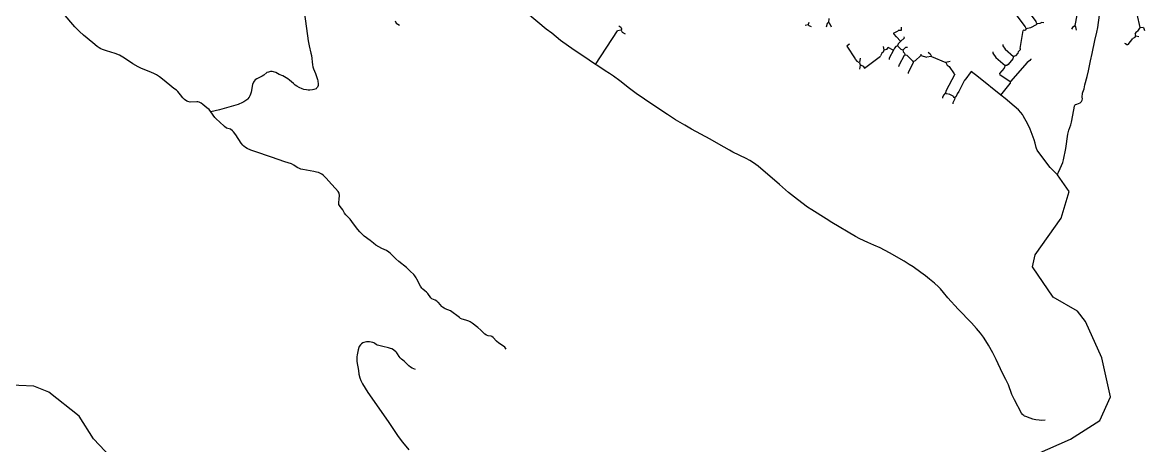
# Model space of a CAD drawing. Header units: metres. Extents: x 432891 to 477890, y 2556094 to 2581523.
# Drawn here: x 456458 to 464173, y 2572801 to 2575713 of the extents above; entities that cross this region are included whole.
import ezdxf

# ---------------------------------------------------------------- set-up
doc = ezdxf.new("R2010")
doc.units = ezdxf.units.M
doc.layers.add('W10_PIPE_DN200', color=8, linetype='Continuous')

msp = doc.modelspace()

# ---------------------------------------------------------------- linework, layer by layer
at = {"layer": 'W10_PIPE_DN200'}
for points in [[(460399.1, 2575423.8), (460354.2, 2575453), (460310.7, 2575483.5), (460252.3, 2575522.5), (460156.3, 2575589.2), (460098.3, 2575639), (460059.3, 2575667.3), (459931, 2575773.2), (459848.6, 2575828.9), (459828.8, 2575844), (459771.5, 2575889.6), (459693.7, 2575938.5), (459639.8, 2575976.8), (459608.2, 2576001.8), (459592.2, 2576013.4), (459587.2, 2576016.1)], [(463765, 2575994.4), (463746, 2575950.4), (463734, 2575907.4), (463695, 2575691.4)], [(463344, 2575831.4), (463345, 2575826.4), (463426, 2575719.4), (463429, 2575710.4), (463435, 2575703.4)], [(457753.7, 2575098.5), (457741.5, 2575112.7), (457726.3, 2575126.2), (457698.4, 2575148.3), (457686.7, 2575156.5), (457672.8, 2575163.5), (457663.8, 2575165.8), (457656.2, 2575166.6), (457612.1, 2575165.1), (457595.2, 2575167.7), (457587.3, 2575171), (457571.9, 2575183.3), (457561.5, 2575194.1), (457543.7, 2575215), (457526.8, 2575236.5), (457516.1, 2575247), (457497.8, 2575258.8), (457484.1, 2575268.9), (457431.8, 2575312.9), (457399.7, 2575338.3), (457380.3, 2575351.9), (457366, 2575360.2), (457341.5, 2575371.6), (457277.4, 2575395.3), (457252.5, 2575407.1), (457217, 2575428.4), (457160.3, 2575466.6), (457148.8, 2575473.7), (457125.1, 2575486.4), (457095.5, 2575498.7), (457035.2, 2575516.9), (457009, 2575525.9), (456996.2, 2575531.6), (456986.3, 2575537), (456972.6, 2575546.6), (456941.1, 2575573.2), (456877.3, 2575624.8), (456849.1, 2575650.6), (456818.8, 2575682.8), (456738.2, 2575775.6)], [(458392.6, 2575803.8), (458412, 2575671.5), (458421.6, 2575585.7), (458428.2, 2575552.8), (458441.8, 2575501), (458445.1, 2575485.3), (458452.1, 2575421.2), (458454.6, 2575408.3), (458458.7, 2575394.6), (458473.4, 2575360.6), (458485.8, 2575320.4), (458488.6, 2575309.9), (458490.7, 2575288.1), (458490.3, 2575279.1), (458487.5, 2575267.8), (458480.8, 2575259.4), (458476.4, 2575256.2), (458461.4, 2575250.6), (458453.1, 2575248.6), (458434.3, 2575246.7), (458422.3, 2575247.2), (458410.3, 2575248.6), (458393.5, 2575252.3), (458380.5, 2575256.4), (458359.9, 2575265.3), (458343.9, 2575274.3), (458332.6, 2575282), (458320.7, 2575291.4), (458295.1, 2575315.2), (458281.9, 2575325.4), (458270.9, 2575332.6), (458247.5, 2575344.5), (458223, 2575355.4), (458199, 2575367.8), (458182.9, 2575373.8), (458174.8, 2575374.8), (458163.8, 2575374.5), (458149.1, 2575371.6), (458139, 2575367.1), (458117.4, 2575350.1), (458105.5, 2575342.5), (458068.9, 2575325.3), (458058, 2575318), (458050, 2575308.7), (458045.9, 2575301.5), (458040.2, 2575285.1), (458029.6, 2575232.6), (458025.8, 2575219.2), (458021.2, 2575206.7), (458016.4, 2575197.4), (458005.6, 2575183.9), (458000.2, 2575179), (457979.3, 2575165.5), (457971.1, 2575161.5), (457940.1, 2575149), (457908.2, 2575138.1), (457812.2, 2575111), (457753.7, 2575098.5)], [(463275, 2575792.4), (463275, 2575786.4), (463353, 2575683.4), (463360, 2575669.4)], [(463575.9, 2574667.9), (463576.4, 2574674.2), (463581, 2574682.6), (463593.3, 2574706.9), (463611.1, 2574749.9), (463615.5, 2574767), (463631.7, 2574844.8), (463646.2, 2574944.8), (463652.8, 2574972.1), (463666.6, 2575008.8), (463670.5, 2575025.6), (463672.1, 2575038.8), (463691.7, 2575137.6), (463694.7, 2575142.9), (463698.8, 2575147), (463706.5, 2575151.3), (463729.5, 2575159.4), (463739.8, 2575168.4), (463744.2, 2575178.1), (463745.5, 2575186.1), (463745.2, 2575199), (463746.5, 2575225), (463748, 2575233.5), (463757.5, 2575255.2), (463763.2, 2575283.8), (463778.4, 2575341.1), (463787.7, 2575380.1), (463802.5, 2575449), (463812, 2575498.4), (463831.5, 2575588.7), (463845.6, 2575645.1), (463851.2, 2575676.8), (463863.6, 2575762.5)], [(464120.5, 2575770.8), (464141.1, 2575677.8)], [(459020.1, 2575723), (459028.1, 2575707), (459051.1, 2575694)], [(460558.8, 2575689.5), (460572.8, 2575679.5), (460577.8, 2575669.5)], [(460577.8, 2575667.5), (460573.8, 2575659.5)], [(461859.9, 2575697.4), (461838.9, 2575692.4)], [(461864.9, 2575713.4), (461860.9, 2575698.4)], [(461860.9, 2575697.4), (461865.9, 2575691.4), (461879.9, 2575685.4)], [(461998.9, 2575711.4), (461991.9, 2575705.4), (461984.9, 2575679.4)], [(462001.9, 2575739.4), (461999.9, 2575712.4)], [(461999.9, 2575711.4), (462011.9, 2575699.4), (462018.9, 2575683.4)], [(462498.9, 2575679.4), (462500.9, 2575674.4), (462500.9, 2575658.4)], [(463360, 2575669.4), (463352, 2575660.4), (463347, 2575658.4), (463338, 2575659.4)], [(463435, 2575703.4), (463429, 2575695.4), (463388, 2575676.4), (463360, 2575669.4)], [(463480, 2575710.4), (463466, 2575712.4), (463453, 2575706.4), (463435, 2575703.4)], [(463694, 2575690.4), (463677, 2575678.4), (463671, 2575666.4)], [(463695, 2575690.4), (463699, 2575682.4), (463704, 2575659.4)], [(464126.8, 2575652.6), (464140.7, 2575674)], [(464140.7, 2575674), (464142.3, 2575675.8)], [(464142.3, 2575675.8), (464141.1, 2575677.8)], [(464165.3, 2575677.8), (464142.3, 2575675.8)], [(464166.3, 2575676.8), (464173.3, 2575657.8)], [(460399.1, 2575423.8), (460549.2, 2575654.7)], [(460573.8, 2575659.5), (460549.8, 2575655.5)], [(460573.8, 2575659.5), (460581.8, 2575646.5), (460602.8, 2575634.5)], [(462446.9, 2575639.4), (462448.9, 2575631.4), (462465.9, 2575614.4)], [(462447.8, 2575639.8), (462479, 2575655.9)], [(462496.1, 2575583.5), (462466.6, 2575613.7)], [(462499.9, 2575657.4), (462479.9, 2575656.4)], [(462518.9, 2575614.4), (462519.9, 2575605.4), (462496.8, 2575582.8)], [(463318.2, 2575534.4), (463337.9, 2575658.4)], [(464059.9, 2575561.6), (464091.6, 2575601.1)], [(464111.3, 2575620.8), (464105.3, 2575609.8), (464092.3, 2575601.8)], [(464126.3, 2575651.8), (464113.3, 2575643.8), (464106.3, 2575631.8)], [(464106.3, 2575629.8), (464111.3, 2575621.8)], [(464112.3, 2575620.8), (464133.3, 2575616.8)], [(462144.9, 2575562.4), (462138.9, 2575560.4), (462125.9, 2575550.4)], [(462126.5, 2575549.5), (462183.4, 2575461.2)], [(462374.9, 2575547.4), (462380.9, 2575523.4)], [(462380.9, 2575521.4), (462375.9, 2575508.4)], [(462408.9, 2575541.4), (462397.9, 2575527.4), (462381.9, 2575522.4)], [(462445.3, 2575521.6), (462409.8, 2575540.9)], [(462446.2, 2575521.1), (462416.9, 2575467.4), (462417.9, 2575458.4)], [(462473.9, 2575551.4), (462462.9, 2575547.4), (462453.9, 2575535.4), (462446.2, 2575521.1)], [(462496.8, 2575582.8), (462479.9, 2575566.4), (462474.9, 2575552.4)], [(462474.9, 2575551.4), (462497.9, 2575528.4), (462510.9, 2575524.4)], [(462511.9, 2575523.4), (462512.9, 2575512.4)], [(462543.9, 2575540.4), (462528.9, 2575540.4), (462512.9, 2575524.4)], [(462513.9, 2575511.4), (462522.9, 2575501.4), (462525.9, 2575491.4)], [(463199, 2575560.4), (463198, 2575551.4), (463214, 2575529.4), (463273, 2575478.4)], [(463318, 2575533.4), (463319, 2575524.4), (463305, 2575509.4), (463303, 2575501.4)], [(464034.3, 2575569.8), (464042.3, 2575567.8), (464051.3, 2575560.8), (464058.3, 2575559.8)], [(464059.9, 2575561.6), (464058.3, 2575559.8)], [(462183.9, 2575460.4), (462193.9, 2575445.4), (462211.9, 2575436.4)], [(462218.9, 2575466.4), (462212.9, 2575436.4)], [(462212.9, 2575435.4), (462218.9, 2575421.4)], [(462248.7, 2575399), (462357.2, 2575481.7)], [(462374.9, 2575507.4), (462367.9, 2575501.4), (462357.9, 2575482.4)], [(462525.9, 2575490.4), (462520.9, 2575485.4), (462485.9, 2575421.4), (462481.9, 2575413.4), (462482.9, 2575410.4)], [(462526.9, 2575490.4), (462537.9, 2575487.4), (462576.9, 2575448.4), (462584.9, 2575444.4)], [(462584.9, 2575444.4), (462580.9, 2575429.4), (462546.9, 2575368.4), (462547.9, 2575361.4)], [(462634.9, 2575485.4), (462596.9, 2575448.4), (462584.9, 2575444.4)], [(462634.9, 2575494.4), (462634.9, 2575485.4)], [(462635.9, 2575485.1), (462676, 2575473.7)], [(462706.9, 2575478.4), (462676.9, 2575473.4)], [(462685.9, 2575507.4), (462699.9, 2575497.4), (462707.9, 2575479.4)], [(462708.9, 2575478.4), (462805.9, 2575437.4)], [(462836.9, 2575444.4), (462806.9, 2575437.4)], [(462806.9, 2575436.4), (462816.9, 2575419.4), (462830.9, 2575410.4)], [(463131, 2575510.4), (463130, 2575500.4), (463151, 2575471.4), (463215, 2575416.4)], [(463273, 2575478.4), (463268, 2575461.4), (463235, 2575423.4), (463226, 2575417.4), (463215, 2575416.4)], [(463391, 2575462.4), (463391, 2575459.4), (463384, 2575451.4), (463366, 2575436.4), (463252, 2575306.4), (463249, 2575302.4)], [(463302, 2575500.4), (463286, 2575483.4), (463273, 2575478.4)], [(463346.6, 2573006.2), (463334.8, 2573014.7), (463326.7, 2573024.3), (463278.7, 2573114.7), (463261.5, 2573152.8), (463237, 2573219.8), (463220.5, 2573255), (463197.2, 2573298.3), (463153.8, 2573393.6), (463130.4, 2573439.6), (463101.2, 2573492.2), (463082.6, 2573522.1), (463064.9, 2573547.4), (463044.7, 2573573.7), (463016.6, 2573607.5), (462984, 2573644.3), (462892.1, 2573740.5), (462820.1, 2573817.4), (462791.8, 2573853.2), (462769.6, 2573878.6), (462755.5, 2573893.4), (462729, 2573917.8), (462693.9, 2573945.8), (462668.1, 2573968.1), (462635.4, 2573991), (462581.7, 2574030.5), (462555.6, 2574047.9), (462520.4, 2574069.9), (462420.2, 2574126.9), (462354.7, 2574161.3), (462310.9, 2574180.9), (462269.8, 2574197.9), (462215.6, 2574223.2), (462185.4, 2574239.1), (462022.7, 2574334.8), (461983.2, 2574360.6), (461884.5, 2574422.5), (461856.6, 2574441.4), (461787.3, 2574493.9), (461724.8, 2574543.4), (461664.3, 2574596.7), (461515.9, 2574723.9), (461483.8, 2574746.3), (461458.7, 2574762.3), (461435.1, 2574775.4), (461342.9, 2574820.5), (461318.4, 2574833.8), (461245.9, 2574874.4), (461186.2, 2574909.5), (461058.8, 2574979.1), (461012, 2575005.5), (460948.5, 2575042.8), (460892.8, 2575078.6), (460791.3, 2575146.4), (460677.2, 2575224.6), (460631.5, 2575257.7), (460564.6, 2575310.8), (460521.1, 2575342.8), (460495, 2575360.4), (460464.7, 2575379.4), (460406.2, 2575419.2), (460399.1, 2575423.8)], [(462218.9, 2575419.4), (462213.9, 2575391.4)], [(462219.9, 2575420.4), (462237.9, 2575411.4), (462247.9, 2575398.4)], [(462867.9, 2575356.4), (462806.9, 2575239.4), (462804.9, 2575228.4)], [(462867.4, 2575358.2), (462831.5, 2575409.5)], [(462980.7, 2575374.2), (462936.6, 2575316.1)], [(463185.2, 2575213.3), (463032.1, 2575335.1), (462980.7, 2575374.2)], [(463215, 2575416.4), (463209, 2575398.4), (463177, 2575362.4), (463178, 2575352.4)], [(462935.9, 2575314.4), (462895.9, 2575236.4), (462884.9, 2575220.4), (462877.9, 2575202.4), (462869.9, 2575195.4)], [(463248.2, 2575303), (463178.8, 2575351.8)], [(463185.2, 2575213.3), (463248.3, 2575292.6)], [(463249, 2575302.4), (463249, 2575293.4)], [(462803.9, 2575227.4), (462793.9, 2575215.4), (462784.9, 2575197.4), (462784.9, 2575191.4)], [(462805.9, 2575227.4), (462809.9, 2575224.4), (462825.9, 2575220.4)], [(462827.9, 2575220.4), (462853.9, 2575207.4), (462859.9, 2575199.4), (462868.9, 2575195.4)], [(463572.6, 2574666.6), (463551.5, 2574686.4), (463524.8, 2574715.1), (463494.9, 2574752.3), (463435.3, 2574832.8), (463430, 2574844.2), (463427.4, 2574852.2), (463421.2, 2574882.7), (463414.8, 2574904.6), (463385.8, 2574979.3), (463370.7, 2575011.7), (463338.8, 2575069.7), (463332.9, 2575079.2), (463322.7, 2575092.5), (463306.2, 2575110.5), (463277.4, 2575136.9), (463214.7, 2575189.8), (463185.2, 2575213.3)], [(462869.9, 2575194.4), (462866.9, 2575181.4), (462854.9, 2575158.4), (462854.9, 2575153.4)], [(459784.8, 2573464.7), (459774.8, 2573477.9), (459766.3, 2573485.2), (459733.5, 2573506.6), (459718.2, 2573519.3), (459694.4, 2573545.2), (459684.7, 2573551.4), (459680.2, 2573553.2), (459661.1, 2573554.8), (459647.6, 2573559.9), (459638.2, 2573566.4), (459630.7, 2573573.2), (459609.9, 2573593.8), (459588.4, 2573613.1), (459550.6, 2573642.8), (459536, 2573651.9), (459526, 2573656.9), (459512.3, 2573662), (459489.3, 2573668), (459480.8, 2573670.9), (459470.8, 2573675.9), (459462.4, 2573681.4), (459400.1, 2573727.7), (459383.3, 2573735.6), (459364.9, 2573742.3), (459356.6, 2573746.2), (459347.1, 2573752.3), (459341.2, 2573757.4), (459318.4, 2573784.5), (459314.4, 2573788.3), (459307.1, 2573793.8), (459295, 2573800.6), (459271.7, 2573811), (459264.7, 2573816.6), (459245.6, 2573846.9), (459235.9, 2573856.3), (459224.8, 2573864.6), (459210.6, 2573876.9), (459204.4, 2573883.9), (459194.2, 2573898.4), (459170.2, 2573945.3), (459164.4, 2573955.8), (459155.2, 2573969.8), (459148.9, 2573977.3), (459123.5, 2574001.4), (459097.9, 2574027.1), (459046.6, 2574066.9), (459026.2, 2574085.4), (458988.3, 2574122.8), (458977.3, 2574132.6), (458961.9, 2574142.7), (458929.5, 2574156.9), (458888.3, 2574179.1), (458870.6, 2574192.7), (458848.8, 2574211.9), (458807.6, 2574242.9), (458796.1, 2574252.8), (458776.5, 2574272.5), (458764.1, 2574286.7), (458733.6, 2574326.1), (458711.5, 2574357.8), (458682.2, 2574389.4), (458673.2, 2574401.2), (458660.1, 2574422.7), (458642.9, 2574445.8), (458633.6, 2574460.6), (458633.4, 2574473.6), (458635.9, 2574496.1), (458637, 2574522), (458634.9, 2574537.1), (458628, 2574550.3), (458610.2, 2574570.6), (458582.1, 2574600.2), (458546.5, 2574641.6), (458527.2, 2574660.4), (458516.6, 2574668.4), (458508.2, 2574673.4), (458493.1, 2574679.7), (458480.3, 2574683.3), (458460.3, 2574687.3), (458386, 2574700.1), (458372.4, 2574703.4), (458362.7, 2574706.7), (458346.6, 2574714.9), (458323.8, 2574731.6), (458306.9, 2574739.3), (458261.1, 2574753.3), (458171.3, 2574786.5), (458054.6, 2574824.5), (458028.8, 2574834), (458003.2, 2574845.5), (457990.9, 2574852.5), (457979.5, 2574860.8), (457972.5, 2574867.2), (457960.9, 2574881.9), (457925, 2574940.3), (457908.3, 2574961), (457901.4, 2574967.8), (457887.3, 2574977.4), (457869.1, 2574982.1), (457861.9, 2574985.6), (457846.8, 2574997.5), (457812.1, 2575027.8), (457791.6, 2575047.1), (457781.5, 2575059), (457753.7, 2575098.5)], [(463160.5, 2570504.9), (463288, 2570742.7), (463303.7, 2571016.8), (463424.4, 2571399.2), (463405.3, 2571795.6), (463265.8, 2572439.4), (463352.1, 2572706.2), (463663.9, 2572843.7), (463865.8, 2572973.1), (463939.5, 2573135.2), (463879.8, 2573403.4), (463766.3, 2573654.1), (463711.2, 2573726), (463545.4, 2573821.3), (463402, 2574030.4), (463420.6, 2574112.5), (463600.8, 2574364.6), (463654.6, 2574548.8), (463575.6, 2574663.9)], [(463575.6, 2574663.9), (463572.6, 2574666.6)], [(459159.7, 2573324.5), (459137.9, 2573333.9), (459126.3, 2573341.2), (459114.5, 2573350.5), (459081.4, 2573381.7), (459063.8, 2573396.5), (459054.9, 2573405), (459049, 2573412.8), (459037.2, 2573432.4), (459033.1, 2573438.1), (459027.3, 2573444.3), (459009.2, 2573458.9), (458998.2, 2573465.4), (458988.5, 2573469.3), (458973.6, 2573473.5), (458936.6, 2573481.5), (458899.9, 2573491.3), (458892.9, 2573494.5), (458879.4, 2573504.7), (458874.5, 2573507.2), (458866.9, 2573509.6), (458844.1, 2573513.8), (458832.5, 2573515.1), (458823.4, 2573515.1), (458805.2, 2573510.6), (458798.1, 2573507.3), (458788.1, 2573500.6), (458782.5, 2573495.1), (458774.1, 2573481.6), (458771.6, 2573475.5), (458766.5, 2573459.4), (458758.9, 2573425.4), (458757, 2573411.7), (458755.9, 2573379.2), (458767.5, 2573317.9), (458771, 2573292.8), (458776.9, 2573265.9), (458783.4, 2573249.1), (458796, 2573225.6), (458814.5, 2573194.7), (458833, 2573166.2), (458971.9, 2572967.5), (459042.1, 2572862.8), (459071, 2572825), (459114.6, 2572771.7)], [(459297.4, 2572463.2), (459242.5, 2572472.2), (459200.4, 2572489.1), (459148, 2572517.8), (459006.9, 2572636.8), (458891.3, 2572669.2), (458860.5, 2572669), (458816.2, 2572615.1), (458696.4, 2572567.8), (458566.7, 2572496.1), (458491.8, 2572381.8), (458464.2, 2572373.5), (458099, 2572499.8), (457882.3, 2572502.3), (457666.4, 2572568.2), (457394.8, 2572639.8), (457213.3, 2572645.4), (457106.2, 2572676.3), (456945.7, 2572846.7), (456847.9, 2573002.7), (456640.2, 2573168.2), (456537.2, 2573208.5), (456330.9, 2573219.4)], [(463346.6, 2573006.2), (463355.4, 2573002), (463383.8, 2572991.5), (463403.1, 2572985.7), (463426.8, 2572980.1), (463448.2, 2572977.1), (463462.6, 2572976.3), (463490.8, 2572977.8)]]:
    msp.add_lwpolyline(points, dxfattribs=at)

doc.saveas('drawing.dxf')
